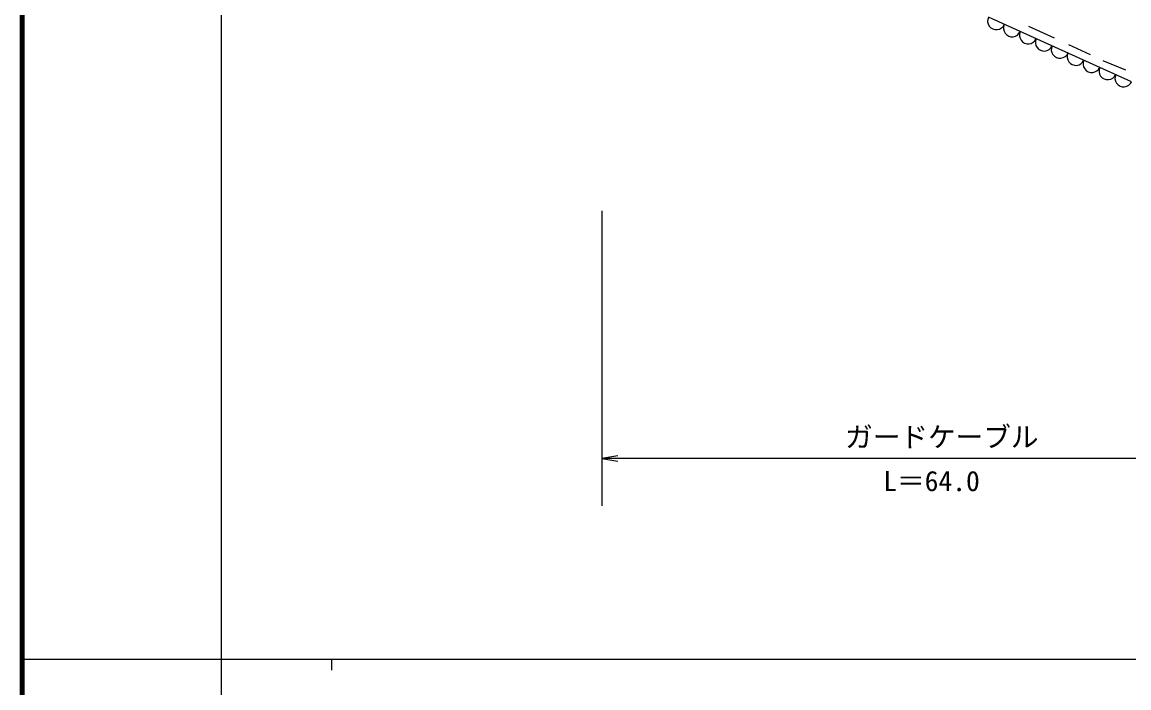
# Model space of a CAD drawing. Units: millimetres, scale not verified. Extents: x 40000 to 680000, y 20000 to 380000.
# Drawn here: x 40000 to 140144, y 202409 to 262614 of the extents above; entities that cross this region are included whole.
import ezdxf
from ezdxf.enums import TextEntityAlignment as Align

# ---------------------------------------------------------------- set-up
doc = ezdxf.new("R2010")
doc.units = ezdxf.units.MM
doc.header["$LTSCALE"] = 1000
for name, color, linetype, lineweight in [('M-BGD', 7, 'Continuous', 25), ('M-STR-STR3', 7, 'Continuous', 25), ('M-TTL', 2, 'Continuous', 140), ('M-TTL-BAND', 7, 'Continuous', 25)]:
    doc.layers.add(name, color=color, linetype=linetype, lineweight=lineweight)
doc.styles.add('ＭＳ ゴシック', font='')
doc.styles.get('ＭＳ ゴシック').set_extended_font_data('MS Gothic')

# ---------------------------------------------------------------- blocks, each defined once
blk = doc.blocks.new('open_arrow')
at = {"color": 0, "linetype": 'Continuous', "lineweight": -2}
blk.add_lwpolyline([(7.5, 1.25), (0, 0), (7.5, -1.25)], dxfattribs=at)

msp = doc.modelspace()

# ---------------------------------------------------------------- linework, layer by layer
at = {"layer": 'M-BGD'}
for p, q in [((140390, 257228), (127431, 263049)), ((133401, 261164), (131100, 262228)), ((136672, 259652), (134708, 260560)), ((137869, 259098), (137821, 259121)), ((139867, 258277), (137869, 259098))]:
    msp.add_line(p, q, dxfattribs=at)
for centre in [(128151, 262725), (129591, 262079), (131031, 261432), (132471, 260785), (133911, 260139), (135350, 259492), (136790, 258845), (138230, 258198), (139670, 257552)]:
    msp.add_arc(centre, 789, 155.81265, 335.81265, dxfattribs=at)
at = {"layer": 'M-STR-STR3'}
for p, q in [((92460, 245550), (92460, 218872)), ((151116, 223164), (92460, 223164))]:
    msp.add_line(p, q, dxfattribs=at)
at = {"layer": 'M-TTL'}
msp.add_line((40000, 380000), (40000, 20000), dxfattribs=at)
at = {"layer": 'M-TTL-BAND'}
for p, q in [((58000, 370000), (58000, 20000)), ((40000, 205000), (579000, 205000)), ((68000, 205000), (68000, 204000))]:
    msp.add_line(p, q, dxfattribs=at)

# ---------------------------------------------------------------- block references
at = {"layer": 'M-STR-STR3', "xscale": 193, "yscale": 193}
msp.add_blockref('open_arrow', (92460, 223164), dxfattribs=at)

# ---------------------------------------------------------------- texts
at = {"layer": 'M-STR-STR3', "style": 'ＭＳ ゴシック'}
for s, p in [('ガードケーブル', (114468, 223636)), ('L＝64.0', (117919, 219648))]:
    msp.add_text(s, height=1833, dxfattribs=at).set_placement(p, align=Align.BOTTOM_LEFT)

doc.saveas('drawing.dxf')
